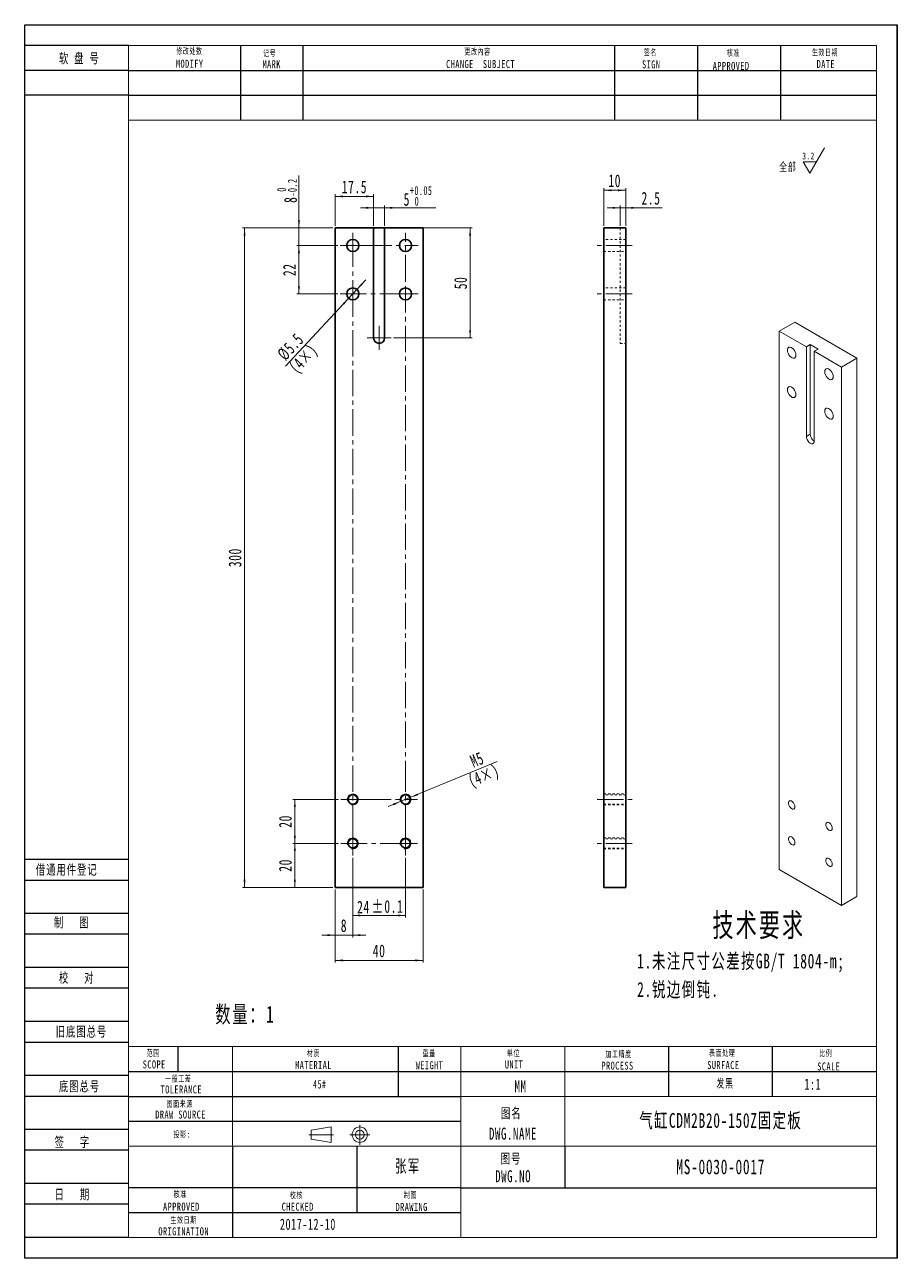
# Model space of a CAD drawing. Header units: millimetres. Extents: x 0 to 8592, y 0 to 561.
# Drawn here: x 6820 to 7217, y 0 to 561 of the extents above; entities that cross this region are included whole.
import ezdxf

# ---------------------------------------------------------------- set-up
doc = ezdxf.new("R2010")
doc.units = ezdxf.units.MM
for name, pattern in [('AD_LTYPE3 0 mm', [16, 11, -1, 1, -1, 1, -1]), ('AD_LTYPE6 0 mm', [12, 1, -1, 1, -1, 1, -1, 1, -1, 1, -1, 1, -1]), ('点画线', [18, 12, -2, 2, -2]), ('虚线', [2, 1, -1])]:
    doc.linetypes.add(name, pattern=pattern)
doc.layers.get('0').update_dxf_attribs({"lineweight": 35})
for name, color, linetype, lineweight in [('ACAD0', 7, 'Continuous', 0), ('ACADA-定位3-标高', 171, 'Continuous', 0), ('ACADA-构件3-柱砼', 9, 'Continuous', 0), ('ACADA-构件8-屋面', 7, 'Continuous', 0), ('EB0', 7, 'Continuous', 35), ('中心线层', 1, '点画线', 18), ('尺寸线层', 3, 'Continuous', 18), ('虚线层', 6, '虚线', 18)]:
    doc.layers.add(name, color=color, linetype=linetype, lineweight=lineweight)
doc.styles.add('标准', font='', dxfattribs={"width": 0.667})
doc.styles.get('标准').set_extended_font_data('宋体')
doc.dimstyles.new('标准', dxfattribs={"dimtxt": 5.779688, "dimasz": 3.5, "dimexe": 1, "dimexo": 1, "dimgap": 1.209086, "dimtad": 1, "dimdec": 1, "dimdsep": 46, "dimtxsty": '标准', "dimblk": '_CAXARROW', "dimcen": 0, "dimdle": 6, "dimazin": 2, "dimtfac": 0.707107, "dimtdec": 3, "dimtmove": 0, "dimatfit": 3, "dimfxl": 1, "dimfrac": 2, "dimtolj": 1, "dimlwd": 18, "dimarcsym": 0})

# ---------------------------------------------------------------- blocks, each defined once
blk = doc.blocks.new('*X216')
at = {"layer": 'EB0', "linetype": 'Continuous', "lineweight": 18}
for points in [[(6919.67, 468.78), (6919.23, 465.28), (6920.11, 465.28)], [(6919.67, 168.78), (6919.23, 172.28), (6920.11, 172.28)]]:
    blk.add_hatch(color=0, dxfattribs=at).paths.add_polyline_path(points, flags=0)
at = {"layer": 'EB0', "color": 0, "linetype": 'Continuous', "lineweight": 18}
for p, q in [((6959.88, 468.78), (6918.67, 468.78)), ((6919.67, 168.78), (6919.67, 468.78)), ((6959.88, 168.78), (6918.67, 168.78))]:
    blk.add_line(p, q, dxfattribs=at)
at = {"layer": 'EB0', "color": 0, "linetype": 'Continuous', "lineweight": 18, "insert": (6915.36, 318.78), "char_height": 5.78, "width": 12.7409, "attachment_point": 5, "rotation": 90, "line_spacing_factor": 1.15057, "style": '标准'}
blk.add_mtext('\\T1.1;300', dxfattribs=at)
blk = doc.blocks.new('_CAXARROW')
blk.add_hatch(color=0).paths.add_polyline_path([(0, 0), (-1, 0.125), (-1, -0.125)], flags=0)
blk = doc.blocks.new('*X217')
at = {"layer": 'EB0', "linetype": 'Continuous', "lineweight": 18}
for points in [[(6944.4, 460.78), (6944.84, 457.28), (6943.96, 457.28)], [(6944.4, 438.78), (6944.84, 442.28), (6943.96, 442.28)]]:
    blk.add_hatch(color=0, dxfattribs=at).paths.add_polyline_path(points, flags=0)
at = {"layer": 'EB0', "color": 0, "linetype": 'Continuous', "lineweight": 18}
for p, q in [((6962.13, 460.78), (6943.4, 460.78)), ((6944.4, 460.78), (6944.4, 438.78)), ((6962.13, 438.78), (6943.4, 438.78))]:
    blk.add_line(p, q, dxfattribs=at)
at = {"layer": 'EB0', "color": 0, "linetype": 'Continuous', "lineweight": 18, "insert": (6940.09, 449.78), "char_height": 5.78, "width": 8.1213, "attachment_point": 5, "rotation": 90, "line_spacing_factor": 1.15057, "style": '标准'}
blk.add_mtext('\\T1.1;22', dxfattribs=at)
blk = doc.blocks.new('*X219')
at = {"color": 0, "attachment_point": 1, "rotation": 90, "line_spacing_factor": 1.15057, "style": '标准'}
for s, insert, char_height, width in [('\\T1.1;{\\H0.707107x;-0.2}', (6939.35, 483.08), 5.7797, 16.6706), ('\\T1.1;{\\H0.707107x;0}', (6934.47, 485.28), 5.7797, 16.6706), ('\\T1.1;8', (6937.66, 480.18), 5.78, 23.3864)]:
    blk.add_mtext(s, dxfattribs=dict(at, insert=insert, char_height=char_height, width=width))
blk = doc.blocks.new('*X218')
at = {"layer": 'EB0', "linetype": 'Continuous', "lineweight": 18}
for points in [[(6944.4, 468.78), (6944.84, 472.28), (6943.96, 472.28)], [(6944.4, 460.78), (6944.84, 457.28), (6943.96, 457.28)]]:
    blk.add_hatch(color=0, dxfattribs=at).paths.add_polyline_path(points, flags=0)
at = {"layer": 'EB0', "color": 0, "linetype": 'Continuous', "lineweight": 18}
for p, q in [((6944.4, 492.7), (6944.4, 454.78)), ((6959.88, 468.78), (6943.4, 468.78)), ((6962.13, 460.78), (6943.4, 460.78))]:
    blk.add_line(p, q, dxfattribs=at)
blk.add_blockref('*X219', (0, 0), dxfattribs=at)
blk = doc.blocks.new('*X220')
at = {"layer": 'EB0', "linetype": 'Continuous', "lineweight": 18}
for points in [[(6960.88, 483.13), (6964.38, 483.57), (6964.38, 482.7)], [(6978.38, 483.13), (6974.88, 483.57), (6974.88, 482.7)]]:
    blk.add_hatch(color=0, dxfattribs=at).paths.add_polyline_path(points, flags=0)
at = {"layer": 'EB0', "color": 0, "linetype": 'Continuous', "lineweight": 18}
for p, q in [((6960.88, 469.78), (6960.88, 484.13)), ((6960.88, 483.13), (6978.38, 483.13)), ((6978.38, 469.78), (6978.38, 484.13))]:
    blk.add_line(p, q, dxfattribs=at)
at = {"layer": 'EB0', "color": 0, "linetype": 'Continuous', "lineweight": 18, "insert": (6969.63, 487.44), "char_height": 5.78, "width": 17.1678, "attachment_point": 5, "line_spacing_factor": 1.15057, "style": '标准'}
blk.add_mtext('\\T1.1;17.5', dxfattribs=at)
blk = doc.blocks.new('*X221')
at = {"layer": 'EB0', "linetype": 'Continuous', "lineweight": 18}
for points in [[(7022.24, 468.78), (7022.68, 465.28), (7021.8, 465.28)], [(7022.24, 418.78), (7022.68, 422.28), (7021.8, 422.28)]]:
    blk.add_hatch(color=0, dxfattribs=at).paths.add_polyline_path(points, flags=0)
at = {"layer": 'EB0', "color": 0, "linetype": 'Continuous', "lineweight": 18}
for p, q in [((6984.38, 468.78), (7023.24, 468.78)), ((7022.24, 468.78), (7022.24, 418.78)), ((6987.38, 418.78), (7023.24, 418.78))]:
    blk.add_line(p, q, dxfattribs=at)
at = {"layer": 'EB0', "color": 0, "linetype": 'Continuous', "lineweight": 18, "insert": (7017.93, 443.78), "char_height": 5.78, "width": 8.2177, "attachment_point": 5, "rotation": 90, "line_spacing_factor": 1.15057, "style": '标准'}
blk.add_mtext('\\T1.1;50', dxfattribs=at)
blk = doc.blocks.new('*X223')
at = {"color": 0, "attachment_point": 1, "line_spacing_factor": 1.15057, "style": '标准'}
for s, insert, char_height, width in [('\\T1.1;5', (6992.01, 484.68), 5.78, 27.4796), ('\\T1.1;{\\H0.707107x;+0.05}', (6994.87, 487.86), 5.7797, 20.9352), ('\\T1.1;{\\H0.707107x;0}', (6997.02, 482.99), 5.7797, 20.9352)]:
    blk.add_mtext(s, dxfattribs=dict(at, insert=insert, char_height=char_height, width=width))
blk = doc.blocks.new('*X222')
at = {"layer": 'EB0', "linetype": 'Continuous', "lineweight": 18}
for points in [[(6978.38, 477.94), (6974.88, 477.5), (6974.88, 478.37)], [(6983.38, 477.94), (6986.88, 477.5), (6986.88, 478.37)]]:
    blk.add_hatch(color=0, dxfattribs=at).paths.add_polyline_path(points, flags=0)
at = {"layer": 'EB0', "color": 0, "linetype": 'Continuous', "lineweight": 18}
for p, q in [((7006.68, 477.94), (6972.38, 477.94)), ((6978.38, 469.78), (6978.38, 478.94)), ((6983.38, 469.78), (6983.38, 478.94))]:
    blk.add_line(p, q, dxfattribs=at)
blk.add_blockref('*X223', (0, 0), dxfattribs=at)
blk = doc.blocks.new('*X224')
at = {"layer": 'EB0', "linetype": 'Continuous', "lineweight": 18}
for points in [[(7090.52, 477.94), (7087.02, 477.5), (7087.02, 478.37)], [(7093.02, 477.94), (7096.52, 477.5), (7096.52, 478.37)]]:
    blk.add_hatch(color=0, dxfattribs=at).paths.add_polyline_path(points, flags=0)
at = {"layer": 'EB0', "color": 0, "linetype": 'Continuous', "lineweight": 18}
for p, q in [((7109.54, 477.94), (7084.52, 477.94)), ((7090.52, 469.78), (7090.52, 478.94)), ((7093.02, 469.78), (7093.02, 478.94))]:
    blk.add_line(p, q, dxfattribs=at)
at = {"layer": 'EB0', "color": 0, "linetype": 'Continuous', "lineweight": 18, "insert": (7104.53, 482.25), "char_height": 5.78, "width": 12.6446, "attachment_point": 5, "line_spacing_factor": 1.15057, "style": '标准'}
blk.add_mtext('\\T1.1;2.5', dxfattribs=at)
blk = doc.blocks.new('*X225')
at = {"layer": 'EB0', "linetype": 'Continuous', "lineweight": 18}
for points in [[(7083.02, 485.91), (7086.52, 486.35), (7086.52, 485.48)], [(7093.02, 485.91), (7089.52, 486.35), (7089.52, 485.48)]]:
    blk.add_hatch(color=0, dxfattribs=at).paths.add_polyline_path(points, flags=0)
at = {"layer": 'EB0', "color": 0, "linetype": 'Continuous', "lineweight": 18}
for p, q in [((7083.02, 469.78), (7083.02, 486.91)), ((7083.02, 485.91), (7093.02, 485.91)), ((7093.02, 469.78), (7093.02, 486.91))]:
    blk.add_line(p, q, dxfattribs=at)
at = {"layer": 'EB0', "color": 0, "linetype": 'Continuous', "lineweight": 18, "insert": (7088.02, 490.22), "char_height": 5.78, "width": 8.2177, "attachment_point": 5, "line_spacing_factor": 1.15057, "style": '标准'}
blk.add_mtext('\\T1.1;10', dxfattribs=at)
blk = doc.blocks.new('*X226')
at = {"layer": 'EB0', "linetype": 'Continuous', "lineweight": 18}
for points in [[(6970.75, 440.79), (6972.81, 443.66), (6973.45, 443.06)], [(6967, 436.76), (6964.3, 434.5), (6964.94, 433.9)]]:
    blk.add_hatch(color=0, dxfattribs=at).paths.add_polyline_path(points, flags=0)
at = {"layer": 'EB0', "color": 0, "linetype": 'Continuous', "lineweight": 18}
blk.add_line((6938.31, 405.87), (6974.83, 445.19), dxfattribs=at)
at = {"layer": 'EB0', "color": 0, "linetype": 'Continuous', "lineweight": 18, "attachment_point": 5, "rotation": 47.1178, "line_spacing_factor": 1.15057, "style": '标准'}
for s, insert, char_height, width in [('\\T1.1;%%C5.5', (6940.63, 414.7), 5.7797, 26.5032), ('\\T1.1;(4×)', (6946.95, 408.84), 5.78, 31.7875)]:
    blk.add_mtext(s, dxfattribs=dict(at, insert=insert, char_height=char_height, width=width))
blk = doc.blocks.new('*X227')
at = {"layer": 'EB0', "linetype": 'Continuous', "lineweight": 18}
for points in [[(6942.56, 188.78), (6942.99, 185.28), (6942.12, 185.28)], [(6942.56, 168.78), (6942.99, 172.28), (6942.12, 172.28)]]:
    blk.add_hatch(color=0, dxfattribs=at).paths.add_polyline_path(points, flags=0)
at = {"layer": 'EB0', "color": 0, "linetype": 'Continuous', "lineweight": 18}
for p, q in [((6962.38, 188.78), (6941.56, 188.78)), ((6942.56, 188.78), (6942.56, 168.78)), ((6959.88, 168.78), (6941.56, 168.78))]:
    blk.add_line(p, q, dxfattribs=at)
at = {"layer": 'EB0', "color": 0, "linetype": 'Continuous', "lineweight": 18, "insert": (6938.25, 178.78), "char_height": 5.78, "width": 8.2177, "attachment_point": 5, "rotation": 90, "line_spacing_factor": 1.15057, "style": '标准'}
blk.add_mtext('\\T1.1;20', dxfattribs=at)
blk = doc.blocks.new('*X229')
at = {"color": 0, "attachment_point": 1, "line_spacing_factor": 1.15057, "style": '标准'}
for s, insert, char_height, width in [('\\T1.1;%%P0.1', (6977.47, 162.97), 5.7797, 29.0585), ('\\T1.1;24', (6970.86, 162.68), 5.78, 40.606)]:
    blk.add_mtext(s, dxfattribs=dict(at, insert=insert, char_height=char_height, width=width))
blk = doc.blocks.new('*X228')
at = {"layer": 'EB0', "linetype": 'Continuous', "lineweight": 18}
for points in [[(6968.88, 156), (6972.38, 155.56), (6972.38, 156.43)], [(6992.88, 156), (6989.38, 155.56), (6989.38, 156.43)]]:
    blk.add_hatch(color=0, dxfattribs=at).paths.add_polyline_path(points, flags=0)
at = {"layer": 'EB0', "color": 0, "linetype": 'Continuous', "lineweight": 18}
for p, q in [((6968.88, 182.28), (6968.88, 155)), ((6992.88, 182.28), (6992.88, 155)), ((6992.88, 156), (6968.88, 156))]:
    blk.add_line(p, q, dxfattribs=at)
blk.add_blockref('*X229', (0, 0), dxfattribs=at)
blk = doc.blocks.new('*X230')
at = {"layer": 'EB0', "linetype": 'Continuous', "lineweight": 18}
for points in [[(6960.88, 147.03), (6957.38, 146.59), (6957.38, 147.47)], [(6968.88, 147.03), (6972.38, 146.59), (6972.38, 147.47)]]:
    blk.add_hatch(color=0, dxfattribs=at).paths.add_polyline_path(points, flags=0)
at = {"layer": 'EB0', "color": 0, "linetype": 'Continuous', "lineweight": 18}
for p, q in [((6968.88, 182.28), (6968.88, 146.03)), ((6960.88, 167.78), (6960.88, 146.03)), ((6974.88, 147.03), (6954.88, 147.03))]:
    blk.add_line(p, q, dxfattribs=at)
at = {"layer": 'EB0', "color": 0, "linetype": 'Continuous', "lineweight": 18, "insert": (6964.88, 151.34), "char_height": 5.78, "width": 3.6302, "attachment_point": 5, "line_spacing_factor": 1.15057, "style": '标准'}
blk.add_mtext('\\T1.1;8', dxfattribs=at)
blk = doc.blocks.new('*X231')
at = {"layer": 'EB0', "linetype": 'Continuous', "lineweight": 18}
for points in [[(6960.88, 135.54), (6964.38, 135.11), (6964.38, 135.98)], [(7000.88, 135.54), (6997.38, 135.11), (6997.38, 135.98)]]:
    blk.add_hatch(color=0, dxfattribs=at).paths.add_polyline_path(points, flags=0)
at = {"layer": 'EB0', "color": 0, "linetype": 'Continuous', "lineweight": 18}
for p, q in [((6960.88, 167.78), (6960.88, 134.54)), ((7000.88, 167.78), (7000.88, 134.54)), ((7000.88, 135.54), (6960.88, 135.54))]:
    blk.add_line(p, q, dxfattribs=at)
at = {"layer": 'EB0', "color": 0, "linetype": 'Continuous', "lineweight": 18, "insert": (6980.88, 139.85), "char_height": 5.78, "width": 8.2177, "attachment_point": 5, "line_spacing_factor": 1.15057, "style": '标准'}
blk.add_mtext('\\T1.1;40', dxfattribs=at)
blk = doc.blocks.new('*X232')
at = {"layer": 'EB0', "linetype": 'Continuous', "lineweight": 18}
for points in [[(6990.57, 207.82), (6987.5, 206.08), (6987.16, 206.89)], [(6995.19, 209.73), (6998.59, 210.67), (6998.25, 211.47)]]:
    blk.add_hatch(color=0, dxfattribs=at).paths.add_polyline_path(points, flags=0)
at = {"layer": 'EB0', "color": 0, "linetype": 'Continuous', "lineweight": 18}
blk.add_line((7034.5, 225.99), (6985.02, 205.53), dxfattribs=at)
at = {"layer": 'EB0', "color": 0, "linetype": 'Continuous', "lineweight": 18, "char_height": 5.78, "attachment_point": 5, "rotation": 22.461, "line_spacing_factor": 1.15057, "style": '标准'}
for s, insert, width in [('\\T1.1;M5', (7025.42, 226.89), 11.6059), ('\\T1.1;(4×)', (7028.71, 218.93), 24.5026)]:
    blk.add_mtext(s, dxfattribs=dict(at, insert=insert, width=width))
blk = doc.blocks.new('*X270')
at = {"layer": 'EB0', "linetype": 'Continuous', "lineweight": 18}
for points in [[(6942.56, 208.78), (6942.12, 205.28), (6942.99, 205.28)], [(6942.56, 188.78), (6942.12, 192.28), (6942.99, 192.28)]]:
    blk.add_hatch(color=0, dxfattribs=at).paths.add_polyline_path(points, flags=0)
at = {"layer": 'EB0', "color": 0, "linetype": 'Continuous', "lineweight": 18}
for p, q in [((6962.38, 208.78), (6941.56, 208.78)), ((6942.56, 188.78), (6942.56, 208.78)), ((6962.38, 188.78), (6941.56, 188.78))]:
    blk.add_line(p, q, dxfattribs=at)
at = {"layer": 'EB0', "color": 0, "linetype": 'Continuous', "lineweight": 18, "insert": (6938.25, 198.78), "char_height": 5.78, "width": 8.2177, "attachment_point": 5, "rotation": 90, "line_spacing_factor": 1.15057, "style": '标准'}
blk.add_mtext('\\T1.1;20', dxfattribs=at)
blk = doc.blocks.new('*X350')
at = {"layer": '尺寸线层', "linetype": 'Continuous', "lineweight": 18}
for p, q in [((6.49, -1.41), (13.14, 10.09)), ((3.48, 3.82), (9.51, 3.82)), ((6.49, -1.41), (3.48, 3.82))]:
    blk.add_line(p, q, dxfattribs=at)
at = {"layer": '尺寸线层', "linetype": 'Continuous', "lineweight": 18, "line_spacing_factor": 1.15057, "style": '标准'}
for s, insert, char_height, width, attachment_point in [('\\T1.1;3.2', (8.68, 6.41), 3.116, 6.8178, 6), ('\\T1.1;全部', (-3.47, 1.27), 3.853, 17.1639, 5)]:
    blk.add_mtext(s, dxfattribs=dict(at, insert=insert, char_height=char_height, width=width, attachment_point=attachment_point))

msp = doc.modelspace()

# ---------------------------------------------------------------- linework, layer by layer
at = {"layer": 'ACAD0', "linetype": 'Continuous', "lineweight": 0}
for p, q in [((6866.92, 9.45), (6866.92, 551.83)), ((6866.92, 551.83), (7207.08, 551.83)), ((7207.08, 551.83), (7207.08, 9.45)), ((6866.92, 517.81), (7207.08, 517.81)), ((6866.92, 96.38), (7207.08, 96.38)), ((6914.16, 51.02), (6914.16, 96.38)), ((7018.1, 9.45), (7018.1, 96.38)), ((7065.35, 51.02), (7065.35, 96.38)), ((7018.1, 73.7), (7207.08, 73.7)), ((6866.92, 51.02), (7207.08, 51.02)), ((6866.92, 9.45), (7207.08, 9.45))]:
    msp.add_line(p, q, dxfattribs=at)
at = {"layer": 'ACAD0', "color": 7, "linetype": 'Continuous', "lineweight": 15}
for p, q in [((7162.83, 421.85), (7169.9, 425.93)), ((7162.83, 176.89), (7162.83, 421.85)), ((7162.83, 421.85), (7175.2, 414.71)), ((7169.9, 425.93), (7198.18, 409.61)), ((7176.97, 415.73), (7175.2, 414.71)), ((7180.5, 413.69), (7176.97, 415.73)), ((7176.97, 415.73), (7176.97, 374.9)), ((7175.2, 414.71), (7175.2, 373.88)), ((7180.5, 413.69), (7178.74, 412.67)), ((7178.74, 412.67), (7191.11, 405.52)), ((7178.74, 371.84), (7178.74, 412.67)), ((7191.11, 405.52), (7198.18, 409.61)), ((7191.11, 160.56), (7191.11, 405.52)), ((7198.18, 164.64), (7198.18, 409.61)), ((7176.97, 374.9), (7175.2, 373.88)), ((7162.83, 176.89), (7191.11, 160.56)), ((7191.11, 160.56), (7198.18, 164.64))]:
    msp.add_line(p, q, dxfattribs=at)
at = {"layer": 'ACAD0', "color": 7, "linetype": 'AD_LTYPE6 0 mm', "lineweight": 0}
for p, q in [((7093.02, 206.28), (7093.02, 211.28)), ((7093.02, 206.28), (7093.02, 211.28)), ((7093.02, 186.28), (7093.02, 191.28)), ((7093.02, 186.28), (7093.02, 191.28))]:
    msp.add_line(p, q, dxfattribs=at)
at = {"layer": 'ACAD0', "color": 7, "linetype": 'Continuous', "lineweight": 15}
for points in [[(7170.43, 410.93), (7170.35, 411.61), (7170.12, 412.32), (7169.76, 413.02), (7169.29, 413.63), (7168.76, 414.12), (7168.21, 414.44), (7167.68, 414.56), (7167.21, 414.49), (7166.85, 414.21), (7166.62, 413.76), (7166.54, 413.18), (7166.62, 412.5), (7166.85, 411.78), (7167.21, 411.09), (7167.68, 410.48), (7168.21, 409.99), (7168.76, 409.67), (7169.29, 409.55), (7169.76, 409.62), (7170.12, 409.9), (7170.35, 410.34), (7170.43, 410.93)], [(7183.51, 403.38), (7183.59, 402.7), (7183.82, 401.99), (7184.18, 401.3), (7184.65, 400.68), (7185.18, 400.19), (7185.73, 399.87), (7186.26, 399.75), (7186.73, 399.82), (7187.09, 400.1), (7187.32, 400.55), (7187.4, 401.13), (7187.32, 401.81), (7187.09, 402.53), (7186.73, 403.22), (7186.26, 403.83), (7185.73, 404.32), (7185.18, 404.64), (7184.65, 404.77), (7184.18, 404.69), (7183.82, 404.42), (7183.59, 403.97), (7183.51, 403.38)], [(7170.43, 392.97), (7170.35, 393.65), (7170.12, 394.36), (7169.76, 395.05), (7169.29, 395.67), (7168.76, 396.15), (7168.21, 396.47), (7167.68, 396.6), (7167.21, 396.52), (7166.85, 396.25), (7166.62, 395.8), (7166.54, 395.21), (7166.62, 394.53), (7166.85, 393.82), (7167.21, 393.13), (7167.68, 392.51), (7168.21, 392.03), (7168.76, 391.71), (7169.29, 391.58), (7169.76, 391.66), (7170.12, 391.93), (7170.35, 392.38), (7170.43, 392.97)], [(7183.51, 385.42), (7183.59, 384.74), (7183.82, 384.02), (7184.18, 383.33), (7184.65, 382.72), (7185.18, 382.23), (7185.73, 381.91), (7186.26, 381.78), (7186.73, 381.86), (7187.09, 382.13), (7187.32, 382.58), (7187.4, 383.17), (7187.32, 383.85), (7187.09, 384.56), (7186.73, 385.26), (7186.26, 385.87), (7185.73, 386.36), (7185.18, 386.68), (7184.65, 386.8), (7184.18, 386.73), (7183.82, 386.45), (7183.59, 386), (7183.51, 385.42)], [(7175.2, 373.88), (7175.29, 373.2), (7175.54, 372.49), (7175.93, 371.81), (7176.42, 371.23), (7176.97, 370.82), (7177.51, 370.6), (7178.01, 370.61), (7178.4, 370.84), (7178.65, 371.26), (7178.74, 371.84)], [(7169.97, 205.43), (7169.89, 206.03), (7169.65, 206.66), (7169.3, 207.25), (7168.85, 207.74), (7168.36, 208.07), (7167.89, 208.2), (7167.48, 208.13), (7167.18, 207.86), (7167.02, 207.41), (7167.02, 206.85), (7167.18, 206.22), (7167.48, 205.6), (7167.89, 205.06), (7168.36, 204.65), (7168.85, 204.41), (7169.3, 204.38), (7169.65, 204.56), (7169.89, 204.92), (7169.97, 205.43)], [(7186.94, 195.63), (7186.86, 196.23), (7186.63, 196.87), (7186.27, 197.46), (7185.82, 197.94), (7185.33, 198.27), (7184.86, 198.4), (7184.45, 198.33), (7184.15, 198.06), (7183.99, 197.62), (7183.99, 197.05), (7184.15, 196.43), (7184.45, 195.81), (7184.86, 195.26), (7185.33, 194.85), (7185.82, 194.62), (7186.27, 194.58), (7186.63, 194.76), (7186.86, 195.12), (7186.94, 195.63)], [(7169.97, 189.1), (7169.89, 189.7), (7169.65, 190.33), (7169.3, 190.92), (7168.85, 191.41), (7168.36, 191.73), (7167.89, 191.87), (7167.48, 191.8), (7167.18, 191.52), (7167.02, 191.08), (7167.02, 190.52), (7167.18, 189.89), (7167.48, 189.27), (7167.89, 188.73), (7168.36, 188.32), (7168.85, 188.08), (7169.3, 188.05), (7169.65, 188.23), (7169.89, 188.59), (7169.97, 189.1)], [(7186.94, 179.3), (7186.86, 179.9), (7186.63, 180.53), (7186.27, 181.12), (7185.82, 181.61), (7185.33, 181.94), (7184.86, 182.07), (7184.45, 182), (7184.15, 181.73), (7183.99, 181.29), (7183.99, 180.72), (7184.15, 180.1), (7184.45, 179.48), (7184.86, 178.93), (7185.33, 178.52), (7185.82, 178.29), (7186.27, 178.25), (7186.63, 178.43), (7186.86, 178.79), (7186.94, 179.3)]]:
    msp.add_lwpolyline(points, dxfattribs=at)
msp.add_arc((7180.77, 375.06), 3.81, 182.3455, 237.6545, dxfattribs=at)
at = {"layer": 'ACAD0', "color": 7, "linetype": 'Continuous', "lineweight": 0}
for centre in [(6968.88, 208.78), (6992.88, 208.78), (6968.88, 188.78), (6992.88, 188.78)]:
    msp.add_arc(centre, 2.5, 255, 195, dxfattribs=at)
at = {"layer": 'ACADA-构件3-柱砼', "linetype": 'ByBlock', "lineweight": -2, "ltscale": 0.2}
for p, q in [((6819.67, 0), (6819.67, 561.27)), ((6819.67, 561.27), (7216.53, 561.27)), ((7216.53, 0), (7216.53, 561.27)), ((7216.53, 561.27), (7216.53, 0)), ((6866.92, 551.83), (6819.67, 551.83)), ((6917.94, 517.81), (6917.94, 551.83)), ((6946.29, 517.81), (6946.29, 551.83)), ((7088.02, 517.81), (7088.02, 551.83)), ((7125.82, 517.81), (7125.82, 551.83)), ((7163.62, 517.81), (7163.62, 551.83)), ((6866.92, 540.49), (6819.67, 540.49)), ((6866.92, 540.49), (7207.08, 540.49)), ((6866.92, 529.15), (6819.67, 529.15)), ((6866.92, 529.15), (7207.08, 529.15)), ((6866.92, 181.42), (6819.67, 181.42)), ((6866.92, 171.97), (6819.67, 171.97)), ((6866.92, 156.85), (6819.67, 156.85)), ((6866.92, 147.41), (6819.67, 147.41)), ((6866.92, 132.29), (6819.67, 132.29)), ((6866.92, 122.84), (6819.67, 122.84)), ((6866.92, 107.72), (6819.67, 107.72)), ((6866.92, 98.27), (6819.67, 98.27)), ((6889.33, 96.4), (6889.33, 85.04)), ((6989.75, 73.7), (6989.75, 96.38)), ((7112.59, 73.7), (7112.59, 96.38)), ((7159.84, 73.7), (7159.84, 96.38)), ((6866.92, 85.04), (7207.08, 85.04)), ((6866.92, 83.15), (6819.67, 83.15)), ((6866.92, 73.7), (6819.67, 73.7)), ((6866.92, 73.7), (7018.1, 73.7)), ((6866.92, 62.36), (7018.1, 62.36)), ((6866.92, 58.58), (6819.67, 58.58)), ((6914.16, 51.02), (6914.16, 9.45)), ((6970.86, 20.79), (6970.86, 51.02)), ((7065.35, 51.02), (7065.35, 32.13)), ((6866.92, 49.14), (6819.67, 49.14)), ((6866.92, 34.02), (6819.67, 34.02)), ((7018.1, 32.13), (6866.92, 32.13)), ((7018.1, 32.13), (7207.08, 32.13)), ((6866.92, 24.57), (6819.67, 24.57)), ((6866.92, 20.79), (7018.1, 20.79)), ((6866.92, 9.45), (6819.67, 9.45)), ((7216.53, 0), (6819.67, 0))]:
    msp.add_line(p, q, dxfattribs=at)
at = {"layer": 'ACADA-构件8-屋面', "linetype": 'Continuous', "lineweight": 18}
for p, q in [((6948.88, 56.26), (6960.11, 56.26)), ((6949.94, 58.24), (6959.04, 59.75)), ((6949.94, 58.24), (6949.94, 54.28)), ((6959.04, 59.75), (6959.04, 52.77)), ((6967.5, 56.26), (6976.59, 56.26)), ((6972.05, 51.71), (6972.05, 60.81)), ((6949.94, 54.28), (6959.04, 52.77))]:
    msp.add_line(p, q, dxfattribs=at)
for radius in [3.49, 1.98]:
    msp.add_circle((6972.05, 56.26), radius, dxfattribs=at)
at = {"layer": 'EB0'}
for p, q in [((6960.88, 168.78), (6960.88, 468.78)), ((6960.88, 468.78), (6978.38, 468.78)), ((6978.38, 468.78), (6978.38, 418.78)), ((6983.38, 468.78), (6978.38, 468.78)), ((6983.38, 418.78), (6983.38, 468.78)), ((6983.38, 468.78), (7000.88, 468.78)), ((7000.88, 168.78), (7000.88, 468.78)), ((7093.02, 468.78), (7083.02, 468.78)), ((7083.02, 168.78), (7083.02, 468.78)), ((7093.02, 168.78), (7093.02, 468.78)), ((6960.88, 168.78), (7000.88, 168.78)), ((7093.02, 168.78), (7083.02, 168.78))]:
    msp.add_line(p, q, dxfattribs=at)
for centre, radius in [((6968.88, 460.78), 2.75), ((6992.88, 460.78), 2.75), ((6968.88, 438.78), 2.75), ((6992.88, 438.78), 2.75), ((6968.88, 208.78), 2.1), ((6992.88, 208.78), 2.1), ((6968.88, 188.78), 2.1), ((6992.88, 188.78), 2.1)]:
    msp.add_circle(centre, radius, dxfattribs=at)
msp.add_arc((6980.88, 418.78), 2.5, 180, 360, dxfattribs=at)
at = {"layer": '中心线层', "linetype": '点画线', "lineweight": 18}
for p, q in [((6968.88, 455.03), (6968.88, 466.53)), ((6992.88, 444.53), (6992.88, 466.53)), ((6963.13, 460.78), (6974.63, 460.78)), ((6974.63, 460.78), (6998.63, 460.78)), ((7096.02, 460.78), (7080.02, 460.78)), ((6968.88, 433.03), (6968.88, 455.03)), ((6992.88, 214.28), (6992.88, 444.53)), ((6963.13, 438.78), (6987.13, 438.78)), ((6987.13, 438.78), (6998.63, 438.78)), ((7096.02, 438.78), (7080.02, 438.78)), ((6968.88, 194.28), (6968.88, 433.03)), ((6980.88, 413.28), (6980.88, 424.28)), ((6975.38, 418.78), (6986.38, 418.78)), ((6992.88, 194.28), (6992.88, 214.28)), ((6963.38, 208.78), (6974.38, 208.78)), ((6974.38, 208.78), (6998.38, 208.78)), ((7080.02, 208.78), (7096.02, 208.78)), ((6968.88, 183.28), (6968.88, 194.28)), ((6992.88, 183.28), (6992.88, 194.28)), ((6963.38, 188.78), (6987.38, 188.78)), ((6987.38, 188.78), (6998.38, 188.78)), ((7096.02, 188.78), (7080.02, 188.78))]:
    msp.add_line(p, q, dxfattribs=at)
at = {"layer": '虚线层', "color": 6, "linetype": '虚线', "lineweight": 18}
for p, q in [((7090.52, 468.78), (7090.52, 418.78)), ((7093.02, 463.53), (7083.02, 463.53)), ((7083.02, 458.03), (7093.02, 458.03)), ((7093.02, 441.53), (7083.02, 441.53)), ((7083.02, 436.03), (7093.02, 436.03)), ((7090.52, 418.78), (7090.52, 416.28)), ((7090.52, 416.28), (7093.02, 416.28)), ((7083.02, 211.28), (7093.02, 211.28)), ((7083.02, 211.28), (7093.02, 211.28)), ((7093.02, 210.88), (7083.02, 210.88)), ((7083.02, 206.68), (7093.02, 206.68)), ((7083.02, 206.28), (7093.02, 206.28)), ((7083.02, 206.28), (7093.02, 206.28)), ((7083.02, 191.28), (7093.02, 191.28)), ((7083.02, 191.28), (7093.02, 191.28)), ((7093.02, 190.88), (7083.02, 190.88)), ((7083.02, 186.68), (7093.02, 186.68)), ((7083.02, 186.28), (7093.02, 186.28)), ((7083.02, 186.28), (7093.02, 186.28))]:
    msp.add_line(p, q, dxfattribs=at)

# ---------------------------------------------------------------- block references
at = {"layer": 'ACAD0'}
msp.add_blockref('*X350', (7170.23, 495.09), dxfattribs=at)

# ---------------------------------------------------------------- texts
at = {"layer": 'ACADA-定位3-标高', "linetype": 'Continuous', "lineweight": 18, "line_spacing_factor": 1.15057, "style": '标准'}
for s, insert, char_height, width, attachment_point in [('\\T1.1;数量：1', (6906.3, 106.33), 7.715, 38.9526, 7), ('\\T1.1;气缸CDM2B20-150Z固定板', (7136.21, 62.36), 6.743, 141.736, 5), ('\\T1.1;MS-0030-0017', (7136.21, 41.58), 6.743, 141.736, 5), ('\\T1.1;2017-12-10', (6935.75, 12.89), 5.0988, 39.173, 7)]:
    msp.add_mtext(s, dxfattribs=dict(at, insert=insert, char_height=char_height, width=width, attachment_point=attachment_point))
at = {"layer": 'ACADA-定位3-标高', "linetype": 'AD_LTYPE3 0 mm', "lineweight": 0, "insert": (7174.26, 76.59), "char_height": 5.097, "width": 10.8681, "attachment_point": 7, "line_spacing_factor": 1.15057, "style": '标准'}
msp.add_mtext('\\T1.1;1:1', dxfattribs=at)
at = {"layer": 'ACADA-构件8-屋面', "linetype": 'Continuous', "lineweight": 18, "line_spacing_factor": 1.15057, "style": '标准'}
for s, insert, char_height, width, attachment_point in [('\\T1.1;修改处数', (6894.6, 549.11), 2.913, 20.7275, 5), ('\\T1.1;记号', (6931.07, 548.12), 2.913, 14.5107, 5), ('\\T1.1;更改內容', (7025.64, 548.86), 2.913, 39.3958, 5), ('\\T1.1;签名', (7104.24, 548.52), 2.913, 14.5107, 5), ('\\T1.1;核准', (7141.97, 548.27), 2.913, 18.6593, 5), ('\\T1.1;生效日期', (7183.65, 548.52), 2.913, 16.5789, 5), ('\\T1.1;软 盘 号', (6835.25, 548.28), 4.5511, 24.9916, 1), ('\\T1.1;MODIFY', (6894.7, 543.49), 3.6408, 16.591, 5), ('\\T1.1;MARK', (6931.98, 543.27), 3.641, 12.4425, 5), ('\\T1.1;CHANGE  SUBJECT', (7027, 543.34), 3.6408, 35.2594, 5), ('\\T1.1;SIGN', (7104.62, 543.18), 3.641, 12.4425, 5), ('\\T1.1;DATE', (7184.01, 543.34), 3.641, 12.4425, 5), ('\\T1.1;APPROVED', (7140.93, 542.47), 3.6408, 16.591, 5), ('\\T1.1;借通用件登记', (6824.77, 179.11), 4.5511, 42.9407, 1), ('\\T1.1;制   图', (6832.96, 155.13), 4.5511, 24.9916, 1), ('\\T1.1;校   对', (6835.25, 129.94), 4.5511, 24.9916, 1), ('\\T1.1;旧底图总号', (6833.79, 105.42), 4.5511, 71.2879, 1), ('\\T1.1;SCOPE', (6878.57, 88.18), 3.6408, 10.4963, 5), ('\\T1.1;范围', (6878.17, 93.27), 2.913, 9.1903, 5), ('\\T1.1;材质', (6951.02, 93.14), 2.913, 15.0019, 5), ('\\T1.1;重量', (7003.6, 93.16), 2.913, 16.9391, 5), ('\\T1.1;UNIT', (7042.2, 88.16), 3.641, 11.0089, 5), ('\\T1.1;单位', (7041.98, 93.24), 2.913, 13.0647, 5), ('\\T1.1;加工精度', (7089.75, 92.76), 2.913, 18.3844, 5), ('\\T1.1;表面处理', (7136.88, 93.31), 2.913, 18.3844, 5), ('\\T1.1;比例', (7183.98, 93.18), 2.913, 16.6913, 5), ('\\T1.1;MATERIAL', (6951.02, 87.9), 3.6408, 15.3921, 5), ('\\T1.1;WEIGHT', (7003.77, 87.82), 3.6408, 15.2903, 5), ('\\T1.1;PROCESS', (7089.27, 87.63), 3.6408, 14.676, 5), ('\\T1.1;SURFACE', (7137.39, 87.89), 3.6408, 14.5742, 5), ('\\T1.1;SCALE', (7185.33, 87.27), 3.6408, 15.1339, 5), ('\\T1.1;底图总号', (6835.25, 80.56), 4.551, 24.9916, 1), ('\\T1.1;TOLERANCE', (6890.88, 76.81), 3.6408, 18.4486, 5), ('\\T1.1;一般工差', (6889.49, 81.59), 2.913, 20.3216, 5), ('\\T1.1;   MM', (7041.09, 78.18), 5.4613, 22.3434, 5), ('\\T1.1;图面来源', (6890.18, 70.15), 2.913, 24.196, 5), ('\\T1.1;图名', (7040.95, 65.83), 4.551, 13.7855, 5), ('\\T1.1;投影:', (6891.24, 56.28), 2.913, 108.913, 5), ('\\T1.1;签   字', (6833.27, 55.19), 4.5511, 24.9916, 1), ('\\T1.1;张军', (6993.88, 41.66), 5.772, 75.5925, 5), ('\\T1.1;图号', (7040.82, 45.12), 4.551, 22.5029, 5), ('\\T1.1;日   期', (6833.27, 31.38), 4.5511, 24.9916, 1), ('\\T1.1;核准', (6890.4, 29.07), 2.913, 16.9391, 5), ('\\T1.1;校核', (6943.25, 28.58), 2.913, 15.0019, 5), ('\\T1.1;制图', (6995.13, 28.7), 2.913, 18.8763, 5), ('\\T1.1;APPROVED', (6890.94, 23.46), 3.6408, 17.0202, 5), ('\\T1.1;CHECKED', (6943.84, 23.46), 3.6408, 14.676, 5), ('\\T1.1;DRAWING', (6995.64, 23.34), 3.6408, 14.1672, 5), ('\\T1.1;生效日期', (6891.94, 17.29), 2.913, 24.196, 5), ('\\T1.1;ORIGINATION', (6891.97, 12.24), 3.6408, 20.5743, 5)]:
    msp.add_mtext(s, dxfattribs=dict(at, insert=insert, char_height=char_height, width=width, attachment_point=attachment_point))
at = {"layer": '尺寸线层', "linetype": 'Continuous', "lineweight": 18, "line_spacing_factor": 1.15057, "style": '标准'}
for s, insert, char_height, width, attachment_point in [('\\T1.1;技术要求', (7132.45, 156.92), 10.537, 72.7231, 1), ('\\T1.1;1.未注尺寸公差按GB/T 1804-m;\\P2.锐边倒钝.', (7098.22, 138.63), 6.743, 128.952, 1), ('\\T1.1;45#', (6953.83, 79.19), 3.848, 40.532, 5), ('\\T1.1;发黑', (7138.23, 79.37), 3.853, 47.2453, 5), ('\\T1.1;DRAW SOURCE', (6890.55, 65.39), 3.6408, 47.2128, 5), ('\\T1.1;DWG.NAME', (7041.72, 56.69), 5.4613, 47.2453, 5), ('\\T1.1;DWG.NO', (7041.82, 37.33), 5.4613, 47.4484, 5)]:
    msp.add_mtext(s, dxfattribs=dict(at, insert=insert, char_height=char_height, width=width, attachment_point=attachment_point))

# ---------------------------------------------------------------- dimensions: what is measured, and where the dimension line sits
at = {"layer": '尺寸线层'}
for base, p1, p2, override, picture, middle in [((6944.4, 460.78), (6960.88, 468.78), (6963.13, 460.78), {"dimsah": 1, "dimtol": 1, "dimtp": 0, "dimtm": 0.2, "dimtfill": 1, "dimtzin": 8}, '*X218', (6944.4, 485.91)), ((6919.67, 468.78), (6960.88, 168.78), (6960.88, 468.78), {"dimsah": 1, "dimtfill": 1, "dimtzin": 8}, '*X216', (6919.67, 318.78)), ((7022.24, 418.78), (6983.38, 468.78), (6986.38, 418.78), {"dimsah": 1, "dimtfill": 1, "dimtzin": 8}, '*X221', (7022.24, 443.78)), ((6944.4, 438.78), (6963.13, 460.78), (6963.13, 438.78), {"dimsah": 1, "dimtfill": 1, "dimtzin": 8}, '*X217', (6944.4, 449.78)), ((6942.56, 208.78), (6963.38, 188.78), (6963.38, 208.78), {"dimsah": 1, "dimtfill": 1, "dimtzin": 8}, '*X270', (6942.56, 198.78)), ((6942.56, 168.78), (6963.38, 188.78), (6960.88, 168.78), {"dimsah": 1, "dimtfill": 1, "dimtzin": 8}, '*X227', (6942.56, 178.78))]:
    dim = msp.add_linear_dim(base=base, p1=p1, p2=p2, angle=90, dimstyle='标准', override=override, dxfattribs=at)
    dim.commit()
    dim.dimension.update_dxf_attribs({"geometry": picture, "text_midpoint": middle})
for base, p1, p2, override, picture, middle in [((7093.02, 485.91), (7083.02, 468.78), (7093.02, 468.78), {"dimsah": 1, "dimtfill": 1, "dimtzin": 8}, '*X225', (7088.02, 485.91)), ((6978.38, 483.13), (6960.88, 468.78), (6978.38, 468.78), {"dimsah": 1, "dimtfill": 1, "dimtzin": 8}, '*X220', (6969.63, 483.13)), ((6978.38, 477.94), (6983.38, 468.78), (6978.38, 468.78), {"dimsah": 1, "dimtol": 1, "dimtp": 0.05, "dimtm": 0, "dimtfill": 1, "dimtzin": 8}, '*X222', (6998.72, 477.94)), ((7090.52, 477.94), (7093.02, 468.78), (7090.52, 468.78), {"dimsah": 1, "dimtfill": 1, "dimtzin": 8}, '*X224', (7104.53, 477.94)), ((6960.88, 147.03), (6968.88, 183.28), (6960.88, 168.78), {"dimsah": 1, "dimtfill": 1, "dimtzin": 8}, '*X230', (6964.88, 147.03)), ((6968.88, 156), (6992.88, 183.28), (6968.88, 183.28), {"dimsah": 1, "dimtol": 1, "dimtp": 0.1, "dimtm": -0.1, "dimtfac": 1, "dimtfill": 1, "dimtzin": 8}, '*X228', (6980.88, 156)), ((6960.88, 135.54), (7000.88, 168.78), (6960.88, 168.78), {"dimsah": 1, "dimtfill": 1, "dimtzin": 8}, '*X231', (6980.88, 135.54))]:
    dim = msp.add_linear_dim(base=base, p1=p1, p2=p2, dimstyle='标准', override=override, dxfattribs=at)
    dim.commit()
    dim.dimension.update_dxf_attribs({"geometry": picture, "text_midpoint": middle})
dim = msp.add_diameter_dim_2p(p1=(6970.75, 440.79), p2=(6967, 436.76), dimstyle='标准', override={"dimpost": '%%C<>\\X(4×)', "dimsah": 1, "dimtmove": 2, "dimtfill": 1, "dimtzin": 8}, dxfattribs=at)
dim.commit()
dim.dimension.update_dxf_attribs({"geometry": '*X226', "text_midpoint": (6943.79, 411.77), "dimtype": 163})
dim = msp.add_diameter_dim_2p(p1=(6990.57, 207.82), p2=(6995.19, 209.73), text='M5', dimstyle='标准', override={"dimpost": '%%C<>\\X(4×)', "dimsah": 1, "dimtmove": 2, "dimtfill": 1}, dxfattribs=at)
dim.commit()
dim.dimension.update_dxf_attribs({"geometry": '*X232', "text_midpoint": (7027.06, 222.91), "dimtype": 163})

doc.saveas('drawing.dxf')
